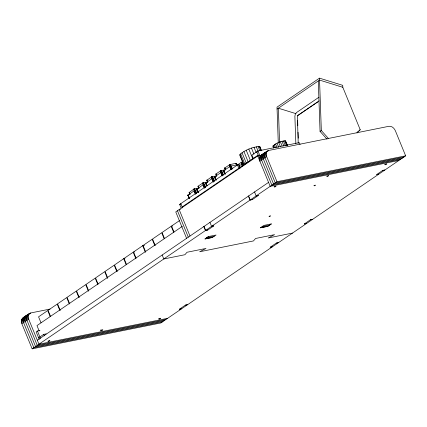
<?xml version="1.0" encoding="UTF-8"?>
<svg xmlns="http://www.w3.org/2000/svg" width="427" height="427" viewBox="0 0 427 427"><rect width="100%" height="100%" fill="white"/><g stroke="black" fill="none" stroke-linecap="round" stroke-linejoin="round"><path stroke-width="0.64" d="M267.953 150.726C265.882 151.852 265.85 154.665 266.683 156.597L259.888 161.235C257.198 155.455 265.13 152.701 268.732 150.459L388.965 126.285C391.831 125.89 394.308 128.249 395.354 130.721L405.65 155.828L384.924 169.978L382.709 170.421L376.598 174.595L378.813 174.152L312.601 219.35L310.386 219.798L304.275 223.972L306.49 223.529L278.457 242.664L276.242 243.107L270.131 247.281L272.346 246.838L187.661 304.648L185.446 305.091L179.335 309.271L181.55 308.822L160.824 322.972L32.153 348.848L21.857 323.741C19.167 317.96 27.098 315.206 30.701 312.964L50.082 309.068M167.619 318.334L38.948 344.21L28.652 319.102C27.819 317.17 27.851 314.357 29.922 313.231M298.211 143.376L297.368 115.882L319.134 100.831M189.076 198.171L187.949 195.08L194.226 190.794L197.306 189.951M206.225 183.861L203.145 184.71L196.975 189.188M198.79 188.312L198.123 186.156L203.038 182.879L207.842 181.849M215.144 177.771L212.064 178.619L205.713 182.991L206.081 183.071M216.761 175.764L211.498 177.024L206.898 180.199L207.752 181.737M215.827 179.906L214.706 176.815L220.978 172.529L224.063 171.686M216.681 176.036L215.961 173.981L220.7 170.779L225.061 169.797M238.917 164.641L237.497 164.929L238.848 168.233L240.273 167.944L238.89 164.496L238.517 164.48L230.388 166.204L223.551 170.816L223.913 170.896M225.344 169.551L224.783 167.96L229.79 164.614L235.95 163.322L236.686 164.833M261.489 150.501L260.006 146.888L259.381 146.525C252.378 146.995 245.05 149.872 239.873 154.638L239.809 155.289L243.764 164.929M259.942 147.534L260.006 146.888M273.691 148.116L273.002 145.922C276.28 142.901 280.918 141.081 285.353 140.782L287.456 145.175M285.711 141.422L285.748 141.011M297.555 115.584L297.368 115.882M246.24 150.293L250.441 160.531L246.198 162.922L244.073 164.881L239.873 154.638M357.1 132.471L358.023 131.532M356.993 133.01L360.217 129.728L342.806 87.273L342.737 85.341L319.481 78.152L277.011 107.145L278.276 142.917M198.923 187.939L193.949 189.044L189.305 192.428M235.928 163.52L236.633 164.939M24.825 316.711C22.754 317.837 22.722 320.65 23.554 322.577L33.856 347.685L162.522 321.814M277.086 109.077L319.551 80.084L342.806 87.273M318.916 97.255L296.487 112.568L295.313 114.142L294.881 116.304L295.847 143.579M317.715 102.032L297.662 115.487M181.155 208.072L179.655 204.416L241.095 162.484L242.05 162.089L242.659 163.573M300.058 144.465L299.306 142.639L257.967 150.955L251.935 155.07L253.291 158.374M238.762 166.039L242.894 163.6L243.62 165.366M182.158 206.94L258.175 155.038M259.829 155.524L257.721 155.946L175.759 211.904L186.599 238.335M22.46 318.334L29.255 313.696M260.491 155.828L267.286 151.19M21.932 318.969L30.701 312.964M259.963 156.463L267.035 151.622C264.34 152.199 263.971 155.631 264.986 157.755L275.282 182.863L403.953 156.987M267.462 151.329L268.732 150.459M21.558 319.748L28.353 315.11M259.589 157.248L266.384 152.61M21.366 320.661L28.161 316.023M259.397 158.155L266.192 153.517M21.35 321.654L28.145 317.015M259.381 159.148L266.176 154.51M21.515 322.695L28.31 318.051M259.547 160.189L266.341 155.551M21.857 323.741L28.652 319.102M125.015 258.426L123.713 258.687L114.548 264.943L117.26 271.551M134.516 251.941L133.208 252.202L124.049 258.458L126.515 264.462M144.011 245.456L142.703 245.722L133.55 251.973L136.016 257.977M145.511 251.498L143.045 245.488L152.204 239.232L154.67 245.242M172.508 226.006L171.2 226.267L162.047 232.518L164.507 238.522M179.623 220.519L171.542 226.032L174.002 232.042M327.023 139.207L320.058 131.383L321.328 130.513L319.481 78.152M182.345 226.353L36.973 325.598L39.188 331.005M39.935 330.519L37.453 331.021L36.183 331.891L39.231 339.321M38.622 337.837L43.714 334.357L46.196 333.861M37.325 340.244L268.562 182.377M32.153 348.848L276.979 181.705L405.65 155.828M248.413 196.084L250.035 200.049L252.357 199.58L258.474 195.406L256.152 195.87M358.942 130.598L360.217 129.728M208.493 236.585L205.099 238.906L212.481 237.417L216.067 235.021L208.477 236.547L204.907 238.981L212.502 237.455M271.246 223.967L267.852 226.283L260.278 227.847L263.843 225.413L271.439 223.887L267.873 226.321L260.47 227.772M203.524 185.014L202.585 183.114M230.276 166.749L229.619 164.689M194.605 191.104L194.931 190.949L194.12 188.964M101.434 330.717C106.061 328.336 97.596 331.485 101.434 330.717L100.969 329.585M265.338 152.781C262.642 153.357 262.274 156.789 263.288 158.913L273.584 184.021L402.25 158.15M263.64 153.939C260.945 154.515 260.577 157.953 261.586 160.077L271.887 185.179L400.553 159.308M261.159 155.364L261.938 155.102M29.004 314.128C26.309 314.704 25.94 318.136 26.954 320.261L37.25 345.368L165.922 319.492M27.307 315.286C24.611 315.863 24.243 319.295 25.257 321.419L35.553 346.527L164.219 320.65M23.127 317.869L23.907 317.603M257.769 151.548L256.819 151.734L258.677 156.271M179.655 204.416L180.947 204.159M398.855 160.467L270.184 186.343L257.721 155.946M180.456 209.321L179.159 209.588L189.994 236.014M258.282 195.486L256.173 195.908L254.524 191.91M382.731 170.458L384.839 170.037L378.893 174.093L376.785 174.52M252.336 199.542L250.227 199.969L248.599 196.004M211.562 226.315L213.879 225.846L207.768 230.025L205.446 230.489L203.818 226.523M213.692 225.926L211.578 226.353L209.935 222.35M207.746 229.988L205.638 230.409L204.01 226.449M143.045 245.488L144.347 245.226M206.796 237.743L214.178 236.259M262.167 226.609L269.549 225.125M310.408 219.836L312.516 219.409L306.575 223.47L304.462 223.892M292.474 233.094L268.215 237.972L274.572 234.647L255.586 238.469L253.451 240.94L199.665 251.759L206.017 248.434L187.037 252.25L184.896 254.727L163.803 258.97L162.18 255.004M276.264 243.144L278.372 242.717L272.431 246.779L270.318 247.201M185.467 305.129L187.576 304.707L181.635 308.764L179.521 309.191M214.994 176.986L214.626 176.97M188.243 195.251L187.869 195.235M295.954 113.646L278.361 108.207L279.573 142.714M272.96 146.333L273.355 146.562M321.328 130.513L328.299 138.337M285.957 142.015L287.419 145.586M285.353 140.782L287.307 145.543M284.547 140.75L286.501 145.506M283.389 140.915L285.343 145.676M281.953 141.273L283.907 146.029M280.347 141.791L282.05 145.954M278.666 142.437L280.374 146.6M277.032 143.168L278.74 147.331M275.559 143.931L277.027 147.502M274.347 144.678L275.564 147.651M273.472 145.356L274.449 147.737M273.002 145.922L273.734 147.705M266.683 156.597L276.979 181.705M260.192 148.137L260.929 149.946M259.381 146.525L261.11 150.742M258.105 146.477L259.835 150.694M256.28 146.739L258.009 150.955M257.967 150.955L260.337 156.752M254.012 147.299L256.237 152.722M251.471 148.116L253.942 154.142M248.818 149.14L252.773 158.775M243.918 151.5L248.114 161.742M241.997 152.679L246.198 162.922M240.62 153.752L244.82 163.989M242.669 163.658L243.39 165.42M241.895 162.127L242.712 164.107L241.73 162.18M242.413 163.738L243.134 165.5M241.554 162.244L242.872 165.601M241.378 162.324L242.194 164.304M241.223 162.404L242.611 165.719M241.095 162.484L242.381 165.841M241.468 164.198L242.429 166.546M238.826 164.459L240.033 167.4M238.698 164.454L240.011 167.587M235.95 163.322L236.558 164.806M235.827 163.338L236.537 165.009M231.135 165.964L232.341 168.905M230.292 164.454L231.103 166.434M230.911 166.023L232.112 168.959M230.137 164.491L230.954 166.471M229.966 164.544L231.856 169.039M229.79 164.614L230.404 166.098M230.388 166.204L231.594 169.145M229.464 164.769L231.338 169.257M229.336 164.849L230.148 166.829M229.897 166.445L231.103 169.38M229.705 166.562L230.911 169.498M224.88 167.891L225.691 169.871M224.858 168.094L225.467 169.578M224.783 167.96L225.6 169.946M223.759 170.619L225.205 174.141M223.625 170.725L225.066 174.248M223.604 170.917L224.81 173.853M223.551 170.816L224.746 173.816M222.216 172.054L223.422 174.99M221.373 170.538L223.193 175.049M221.218 170.576L221.832 172.065M221.736 172.193L222.942 175.129M221.053 170.629C222.371 173.031 221.448 173.415 220.7 170.779M220.871 170.699L222.675 175.23M220.545 170.859L222.659 175.935M220.417 170.933L221.234 172.919M220.978 172.529L222.184 175.47M220.791 172.647L221.992 175.588M215.961 173.981L216.772 175.961M215.87 174.051L216.756 176.164M214.845 176.709L216.286 180.231M214.706 176.815L215.907 179.751M214.632 176.906L215.891 179.943M213.297 178.144L214.503 181.08M212.454 176.629L213.062 178.112M213.073 178.198L214.274 181.139M212.304 176.666L212.913 178.15M212.134 176.719L214.023 181.219M211.957 176.789L213.756 181.32M211.781 176.863L212.598 178.849M212.294 178.497L213.5 181.438M211.627 176.943L212.443 178.929M211.498 177.024L212.112 178.513M212.064 178.619L213.265 181.555M211.872 178.737L213.313 182.26M207.042 180.066L207.65 181.555M206.951 180.141L207.837 182.254M206.898 180.199L207.752 182.249M205.926 182.799L207.127 185.734M205.787 182.905L206.994 185.841M205.713 182.991L206.972 186.028M204.378 184.234L205.584 187.17M203.535 182.719L204.346 184.699M204.154 184.288L205.36 187.223M203.385 182.756L204.197 184.736M203.215 182.809L205.104 187.309M203.038 182.879L203.85 184.859M203.636 184.475L204.837 187.41M202.868 182.953L203.476 184.443M202.713 183.034L204.581 187.522M203.145 184.71L204.346 187.645M202.953 184.827L204.4 188.35M198.123 186.156L198.934 188.142M198.107 186.359L198.715 187.843M198.032 186.231L198.833 188.339M197.007 188.883L198.454 192.412M197.221 189.775L198.181 192.123M196.868 188.99L198.315 192.518M196.794 189.081L198.24 192.604M195.459 190.319L196.666 193.255M194.616 188.803L196.441 193.314M194.466 188.841L195.278 190.826M194.979 190.458L196.185 193.394M194.296 188.899L195.107 190.88M194.717 190.559L195.918 193.495M193.949 189.044L194.76 191.024M193.794 189.124L195.662 193.612M193.666 189.204L194.477 191.184M194.226 190.794L195.673 194.322M194.034 190.917L195.24 193.853M189.204 192.246L190.02 194.226M189.924 194.301L189.113 192.315L189.871 194.402M188.088 194.974L189.449 198.187M187.949 195.08L189.396 198.603M187.875 195.171L189.134 198.208M180.802 203.636L182.548 207.896M177.456 210.746L188.296 237.172M171.2 226.267L173.666 232.272M164.171 238.757L161.705 232.747L152.546 239.003L155.257 245.61M142.703 245.722L145.415 252.33M133.208 252.202L135.919 258.81M123.713 258.687L126.173 264.697M116.672 271.182L114.212 265.172L105.053 271.428L107.764 278.03M107.423 278.265L104.716 271.657L95.552 277.913L98.018 283.918M97.922 284.75L95.216 278.142L86.057 284.398L88.517 290.403M88.426 291.235L85.715 284.628L76.556 290.878L79.267 297.486M78.68 297.117L76.219 291.113L67.06 297.363L69.766 303.971M69.179 303.602L66.719 297.598L57.56 303.853L60.266 310.456M59.684 310.087L57.218 304.083L48.064 310.333L50.525 316.343M50.189 316.572L47.723 310.568L38.563 316.818L41.024 322.828M43.714 334.357L44.328 335.846M37.453 331.021L40.458 338.339M318.28 80.954L320.058 131.383M297.635 120.441L297.822 125.698M298.057 132.274L298.265 138.188M47.984 341.162C48.096 342.427 52.307 339.118 47.984 341.162M274.123 186.775C274.235 188.04 278.447 184.731 274.123 186.775M269.106 216.297C269.191 217.226 272.287 214.792 269.106 216.297M158.721 318.894C158.833 320.159 163.05 316.845 158.721 318.894M314.037 185.622C314.123 186.551 317.218 184.117 314.037 185.622M326.858 176.175C326.97 177.44 331.181 174.125 326.858 176.175M384.866 164.507C384.978 165.772 389.189 162.463 384.866 164.507"/></g></svg>
